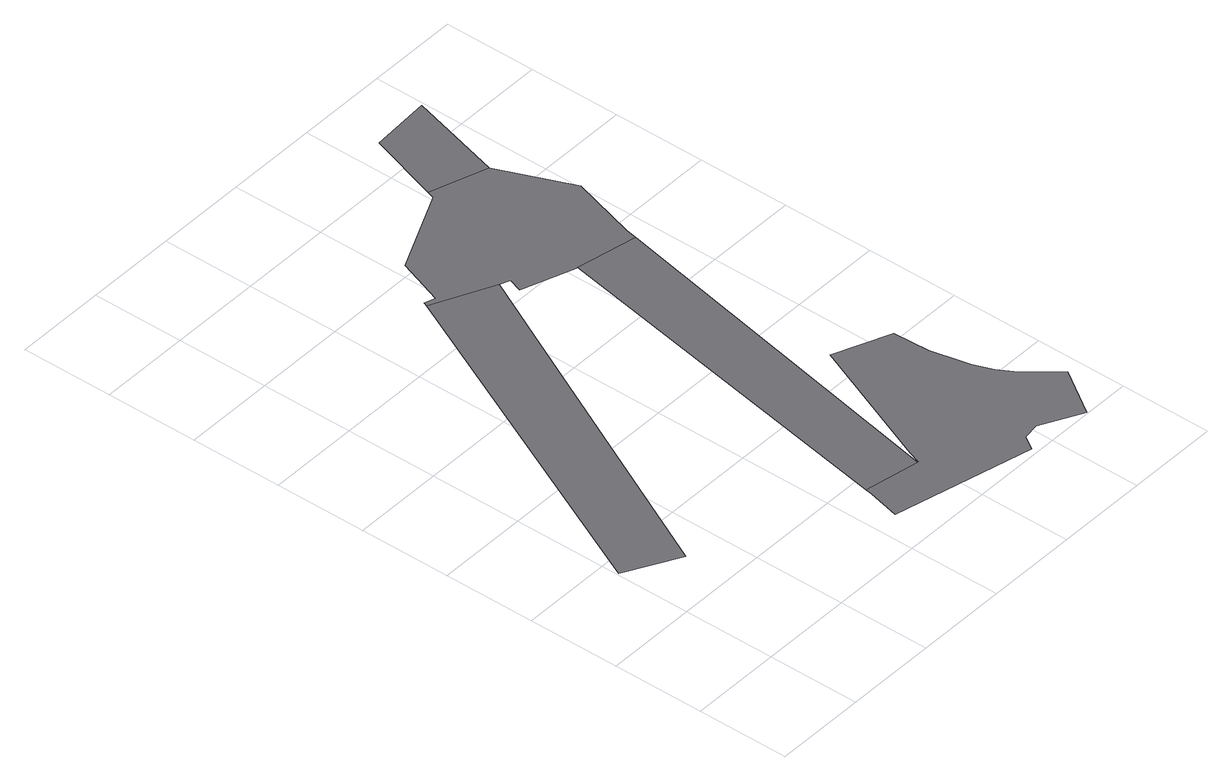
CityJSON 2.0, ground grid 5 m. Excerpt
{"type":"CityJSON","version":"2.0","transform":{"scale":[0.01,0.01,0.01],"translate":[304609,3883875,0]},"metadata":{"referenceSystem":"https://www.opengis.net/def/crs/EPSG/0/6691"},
"CityObjects":{
"road1":{"type":"Road","attributes":{"RoadStructureAttribute.sectionType":"1"},"geometry":[{"type":"MultiSurface","lod":"1","boundaries":[[[0,1,2,3,4]]]}]},
"road2":{"type":"Road","geometry":[{"type":"MultiSurface","lod":"1","boundaries":[[[5,6,7,8,9,10,11,12,13,14,15,16,17,18,19,20,21,22]]]}]},
"road3":{"type":"Road","attributes":{"RoadStructureAttribute.sectionType":"1"},"geometry":[{"type":"MultiSurface","lod":"1","boundaries":[[[23,16,15,24]]]}]},
"road4":{"type":"Road","geometry":[{"type":"MultiSurface","lod":"1","boundaries":[[[25,26,27,28,4,3,29,30,31,32,24,33,34,35,36]]]}]},
"road5":{"type":"Road","attributes":{"RoadStructureAttribute.sectionType":"1"},"geometry":[{"type":"MultiSurface","lod":"1","boundaries":[[[35,37,38,36]]]}]}
},
"vertices":[
[16,912,0],[300,754,0],[1063,2289,0],[1237,2640,0],[909,2795,0],
[2418,259,0],[2272,430,0],[2217,526,0],[2178,628,0],[2167,682,0],[2130,841,0],[2120,1039,0],[1818,1164,0],[1519,442,0],[1493,369,0],[1489,370,0],[1188,426,0],[1182,388,0],[1140,214,0],[1893,33,0],[1942,111,0],[2031,123,0],[2254,8,0],
[1558,2441,0],[1891,2375,0],
[1519,3266,0],[1068,3053,0],[977,2797,0],[919,2817,0],[1294,2619,0],[1267,2543,0],[1550,2444,0],[1558,2442,0],[1904,2440,0],[2012,2803,0],[1843,3204,0],[1531,3303,0],
[1987,3723,0],[1657,3701,0]
]}
